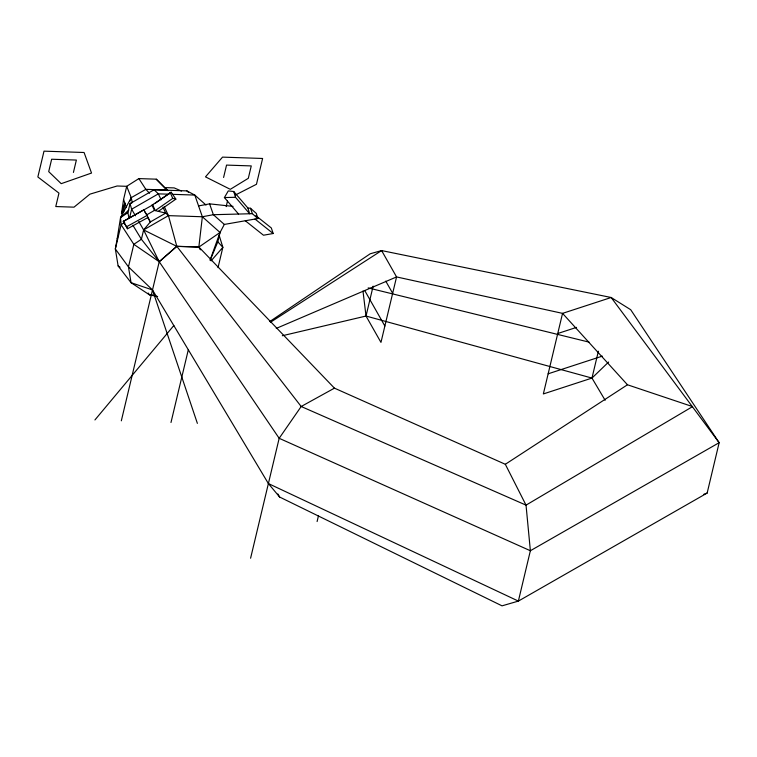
<?xml version="1.0" encoding="UTF-8"?>
<svg xmlns="http://www.w3.org/2000/svg" width="757" height="757" viewBox="0 0 757 757"><rect width="100%" height="100%" fill="white"/><g stroke="black" fill="none" stroke-linecap="round" stroke-linejoin="round"><path stroke-width="1.14" d="M129.021 218.177L127.867 212.67L130.024 203.624L154.059 189.789L186.865 190.887L194.795 195.069L202.356 216.757L198.845 247.104L200.028 249.015M123.505 212.689L124.801 202.999L121.489 213.654L123.58 199.451L126.703 186.317L138.872 178.595L156.264 179.172L167.098 190.054L145.846 189.345L131.245 197.653L120.543 217.581L117.061 239.458L117.695 237.461M116.871 240.508L115.338 248.968L118.13 265.953L131.056 282.683L149.564 294.908L157.626 296.517M73.42 172.445L76.372 160.058L51.646 159.235L48.703 171.621L61.213 183.667L91.531 173.05L84.084 152.498L44.001 151.154L37.85 176.968L58.97 193.12L55.772 206.547L74.006 207.163L89.932 194.152L117.108 185.995L126.703 186.317L131.245 197.653L132.115 201.968M130.724 199.839L131.245 197.653L130.072 200.993M129.513 218.158L131.642 209.216L130.024 203.624L132.125 202.744M121.319 420.826L159.225 261.733L176.797 246.309L198.807 246.952L334.443 388.152L505.326 464.287L526.03 505.137L530.373 550.736L518.375 601.096L502.033 605.846L279.617 497.027L268.385 483.562L152.498 289.95L128.463 266.88L115.338 248.968L121.111 224.725L120.543 217.581L128.841 210.049M223.589 177.469L226.542 165.092L251.258 165.915L248.315 178.302L230.298 189.326L205.488 176.864L222.53 157.125L262.613 158.468L256.462 184.282L235.408 195.013M170.987 422.491L188.323 349.725M210.228 260.153L217.808 241.824L220.032 232.475L224.327 224.432L257.872 218.555L256.32 213.427L250.501 208.27L247.87 207.986L233.724 191.502L228.283 190.915L224.403 197.568L238.55 214.051M226.173 206.604L227.507 201.012M218.025 267.609L222.861 247.312L219.189 235.465M250.595 558.231L279.172 438.303L301.182 406.5L334.443 388.152M269.766 321.555L370.239 253.765L381.613 250.576L396.564 276.93L380.97 342.401L366.019 316.038L373.144 286.127M317.098 521.545L318.47 515.801M605.146 400.283L591.974 378.074L598.38 351.22M268.385 483.562L518.375 601.096L707.152 493.053L719.15 442.694L630.695 309.708L611.173 297.501L381.613 250.576L270.448 322.274M121.489 213.654L124.905 203.273M210.086 260.077L220.032 232.475L202.356 216.757L168.451 215.631L143.622 229.91L141.398 239.269L133.828 244.331L128.463 266.88L131.056 282.683L152.498 289.95L197.378 423.371M94.928 419.946L173.855 325.491M211.099 260.853L222.861 247.312L217.808 241.824M132.891 225.274L141.398 239.269L159.225 261.733L279.172 438.303L530.373 550.736L719.15 442.694L611.173 297.501L562.546 313.37L543.346 393.943L591.974 378.074L608.619 362.026M124.725 222.303L121.111 224.725L133.828 244.331L159.225 261.733L176.807 246.366L198.845 247.104L220.032 232.475M175.87 199.129L171.177 192.202L152.63 204.74L155.223 210.597L172.757 198.381L175.87 199.129L158.336 211.345M155.478 203.141L171.177 192.202M120.543 217.581L127.867 212.67M505.326 464.287L627.468 384.774L692.589 406.604L526.03 505.137L301.182 406.5L176.797 246.309M148.06 217.448L127.526 228.765L123.344 221.394L153.633 204.428M138.72 221.441L143.622 229.91L176.807 246.366L168.451 215.631L165.707 213.105L154.437 210.408L146.744 214.837L150.331 221.962L143.622 229.91L159.225 261.733M123.344 221.394L143.802 209.84M127.526 228.765L126.523 226.769L147.047 215.452L143.745 209.661M276.267 328.406L396.564 276.93L562.546 313.37L627.468 384.774M703.849 494.274L707.152 493.053M557.739 333.515L576.531 327.384M548.144 373.807L602.307 356.131M282.333 335.739L366.019 316.038L591.974 378.074M198.58 205.913L209.594 203.86L233.052 206.387M202.356 216.757L213.37 214.704L252.393 213.692L257.872 218.555M255.857 215.669L271.318 227.961L273.182 233.525L263.474 235.219L245.287 220.76M224.403 197.568L235.522 197.284L249.668 213.758L247.87 207.986M156.264 179.172L164.591 187.585L174.195 187.906L181.472 191.038M168.925 194.208L158.345 193.849L131.642 209.216L135.456 215.802M172.454 194.322L194.795 195.069L206.036 205.052M153.075 295.022L149.564 294.908L148.211 293.044M368.167 287.897L589.05 342.126M118.13 265.953L120.022 267.212M254.995 219.057L273.182 233.525M186.865 190.887L188.578 192.41M224.327 224.432L213.37 214.704L209.594 203.86M164.591 187.585L168.045 190.679M154.059 189.789L158.345 193.849L161.099 199.791M149.545 193.272L145.846 189.345L138.872 178.595M198.807 246.952L200.577 249.819M147.606 217.259L150.331 221.962L165.707 213.105L162.954 207.172M123.277 221.158L126.523 226.769M277.847 493.961L279.617 497.027M385.767 281.131L392.665 293.3M364.742 290.556L384.868 326.03M144.918 211.922L145.969 213.758M164.316 206.718L168.451 215.631M151.911 204.967L154.437 210.408M170.164 192.524L172.757 198.381M250.501 208.27L252.393 213.692M123.58 199.451L126.391 207.598M233.724 191.502L235.522 197.284M362.991 291.038L366.019 316.038"/></g></svg>
